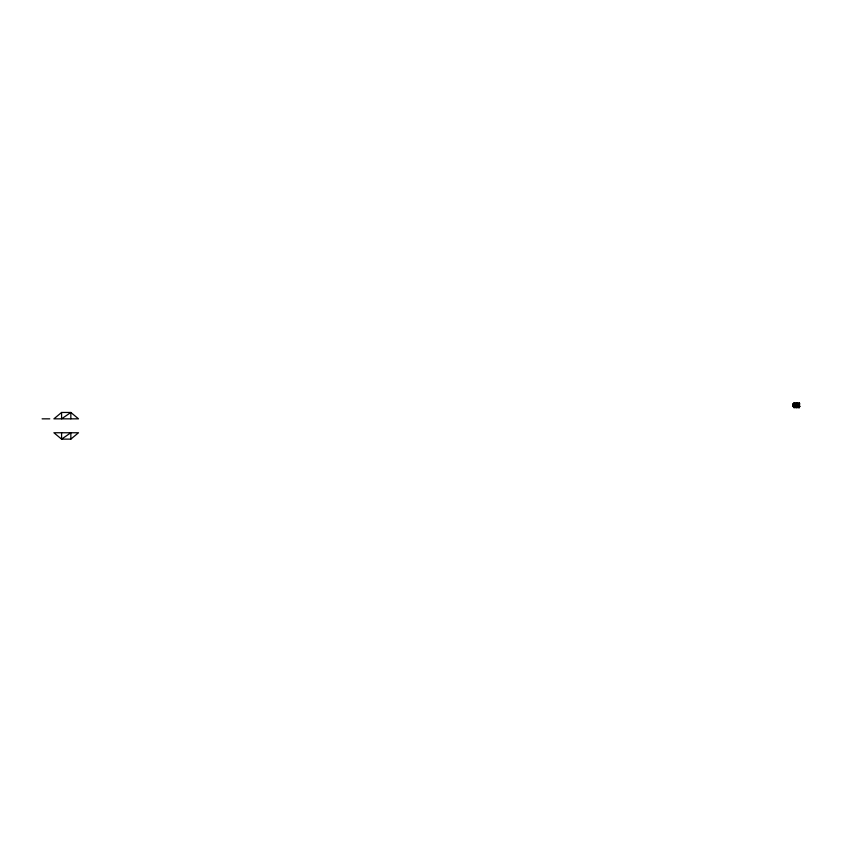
<?xml version="1.0" encoding="UTF-8"?>
<svg xmlns="http://www.w3.org/2000/svg" width="842" height="842" viewBox="0 0 842 842"><rect width="100%" height="100%" fill="white"/><g stroke="black" fill="none" stroke-linecap="round" stroke-linejoin="round"><path stroke-width="1.26" d="M798.795 406.875L799.163 405.234M797.479 406.507L798.911 406.402M797.7 407.36L798.921 407.56M798.963 405.476L799.437 405.107M798.69 406.57L798.963 405.96M799.342 405.381L799.5 404.949M799.405 407.654L799.405 402.876L793.995 402.876L792.922 403.928L792.922 406.297L793.995 407.654L799.405 407.654L799.405 405.718L792.922 405.718L796.248 406.297M798.963 405.718C798.995 407.865 797.363 405.802 798.49 406.623M61.582 412.464L53.899 418.842L78.516 418.842L70.844 412.464L61.582 412.464L61.582 418.842L70.844 412.464L70.844 418.842M70.844 439.124L78.516 432.756L53.899 432.756L61.582 439.124L70.844 439.124L70.844 432.756L61.582 439.124L61.582 432.756M793.995 406.286L796.879 405.718L797.374 406.297L796.879 402.876L796.879 406.297M795.448 405.718L799.9 406.297L792.922 406.297M792.922 403.928L799.9 403.928M42.1 418.842L49.773 418.842M796.521 406.286L799.9 406.297M799.405 402.876L799.405 403.928M796.521 403.928L796.521 402.876L795.448 403.928L795.448 406.297L796.521 407.654L796.521 405.718M793.995 402.876L793.995 407.654"/></g></svg>
